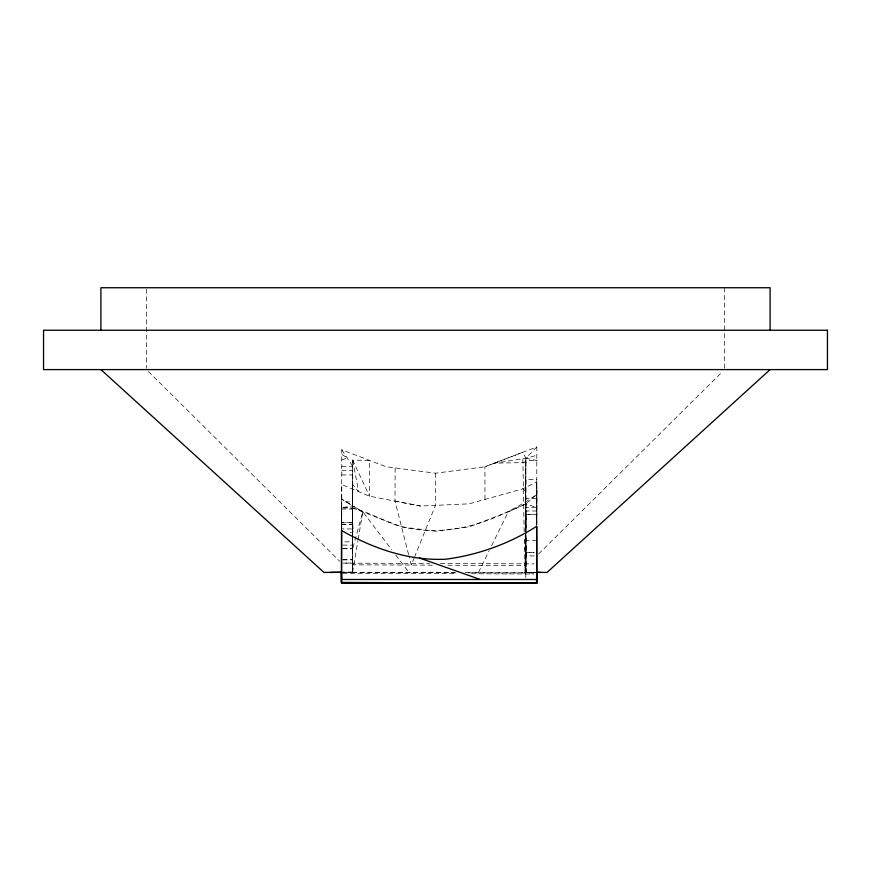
<?xml version="1.0" encoding="UTF-8"?>
<svg xmlns="http://www.w3.org/2000/svg" width="871" height="871" viewBox="0 0 871 871"><rect width="100%" height="100%" fill="white"/><g stroke="black" fill="none" stroke-linecap="round" stroke-linejoin="round"><path stroke-width="0.65" stroke-dasharray="4.36 3.27" d="M350.251 532.66L352.722 532.671L353.038 528.958L341.791 528.904L341.606 499.094L362.75 511.952L401.727 526.857L435.5 531.245L469.284 526.824L508.283 511.887L525.877 503.841L536.699 494.586C497.363 521.62 449.501 538.485 401.76 526.705C381.4 521.751 363.011 506.476 341.541 507.749L352.722 505.833L362.804 511.81L391.623 549.645M341.65 528.817L341.737 484.581L369.554 496.209L420.453 506.029L469.164 503.841L522.872 488.816L536.776 481.924L536.874 525.093M341.661 529.742L341.77 449.763L386.038 466.736L435.489 473.214L484.951 466.78L536.808 446.932L536.721 524.723M352.613 536.688L352.668 460.095L369.544 496.198L369.544 460.4L352.668 460.095L352.701 534.119M435.489 473.214L435.489 505.354L414.803 556.373M484.94 499.421L484.94 466.769L522.872 452.267L525.844 458.233L525.54 531.952M524.157 531.887L522.872 458.701L525.899 462.545L525.169 530.755M536.732 510.983L525.736 510.983L525.115 573.085L525.518 533.292M526.03 535.186L525.757 579.542M526.019 547.119L525.888 572.465L525.823 536.003M526.04 529.971L525.877 503.841L536.688 507.641L525.736 507.684L525.812 534.652M536.765 524.919L536.776 481.924M455.827 572.78L352.603 572.334L352.613 538.028M342.706 572.28L352.603 572.334L352.624 538.322M352.635 533.008L352.722 505.833L341.606 499.094M341.737 470.286L352.733 470.275L352.657 501.859L341.672 501.859L341.672 507.924L352.657 507.935M525.442 550.842L525.409 572.323L536.754 572.41M352.69 535.458L352.603 572.334L342.771 572.203M408.619 554.642L394.999 501.108L395.14 467.923M536.808 446.932L525.844 458.233L525.714 532.105L525.975 479.551L536.971 479.616M341.574 529.122L341.672 511.44M352.548 572.16L342.771 572.236L352.548 572.258L352.711 541.871L342.858 541.838M536.765 525.387L536.982 490.319M341.672 524.331L341.78 507.401M352.679 524.331L352.657 484.57L358.634 491.636L352.668 460.095M342.76 548.654L352.581 548.632L352.711 541.871M525.703 533.433L525.126 573.053L525.169 536.101M352.603 489.121L352.722 484.559L352.603 564.843L434.324 565.17M353.038 528.958L352.701 522.665L341.541 522.654M352.559 572.28L357.905 540.728M358.133 539.41L362.804 511.81L352.603 548.959M414.302 557.614L411.275 565.083L408.945 555.948M478.473 572.432L489.197 550.603M491.582 545.758L508.261 511.81L525.877 503.841L525.921 530.766M538.594 554.01L722.636 371.503M341.759 459.975L347.257 458.015L341.77 454.27M526.051 462.545L494.401 463.154L525.844 458.233L536.797 455.337M342.771 559.781L352.537 559.715L352.548 563.014L342.782 563.08M341.748 466.29L352.733 466.279L352.646 461.968M341.726 474.945L352.733 474.945M534.01 572.378L526.019 572.378L526.051 534.609M536.743 498.637L525.79 498.615L525.79 522.197L525.736 510.983M341.541 509.034L352.701 509.045M525.463 514.271L536.732 514.282L526.051 514.336L526.051 533.259M341.65 522.807L352.635 522.807M341.65 524.636L352.635 524.636M536.678 540.401L525.431 540.368L525.431 545.181L526.019 555.916L536.667 555.927M342.826 548.73L352.592 548.741M342.793 559.824L352.57 559.835M352.548 572.258L454.401 572.399M465.049 572.367L536.634 572.443M341.53 524.473L352.57 524.505M342.815 545.104L352.679 545.137M342.749 563.112L429.577 563.461M440.432 563.504L534.054 563.875M447.879 565.225L525.169 565.54L524.32 537.276M468.075 572.813L536.612 573.096M342.706 573.27L456.676 573.728M471.603 573.793L534.01 574.043M525.888 572.465L525.921 532.105M394.999 501.108L420.453 506.029M525.844 458.233L537.189 460.596L525.812 460.519L525.899 462.545M352.701 507.76L362.75 511.952M522.85 488.816L525.169 490.613L525.899 498.364M148.375 371.503L339.625 561.174M395.75 555.045L408.924 572.345M341.77 449.763L352.733 466.279M724.563 287.735L724.563 368.248M146.437 289.074L146.437 368.248M534.01 552.388L526.019 552.388L534.021 552.377"/><path stroke-width="1.31" d="M341.574 583.091L341.584 530.515C373.289 548.643 408.869 560.924 445.778 559.215C478.005 555.012 509.219 543.711 536.667 526.334L536.743 583.167L341.541 583.015L536.841 583.102L536.667 526.334M341.345 573.27L341.356 572.062L341.432 582.438L536.569 583.265L536.732 571.507M341.432 582.438L341.584 530.515M536.569 583.265L536.667 572.334L540.88 572.443M536.667 572.334L547.032 572.443L770.095 369.587M536.841 579.498L341.574 579.487L341.552 572.247L323.968 572.443L100.905 369.587M330.12 572.443L341.552 572.258M419.495 558.028L480.269 579.498M770.095 330.251L770.095 287.735L100.905 287.735L100.905 330.251M827.45 330.251L43.55 330.251L43.55 369.587L827.45 369.587L827.45 330.251"/></g></svg>
